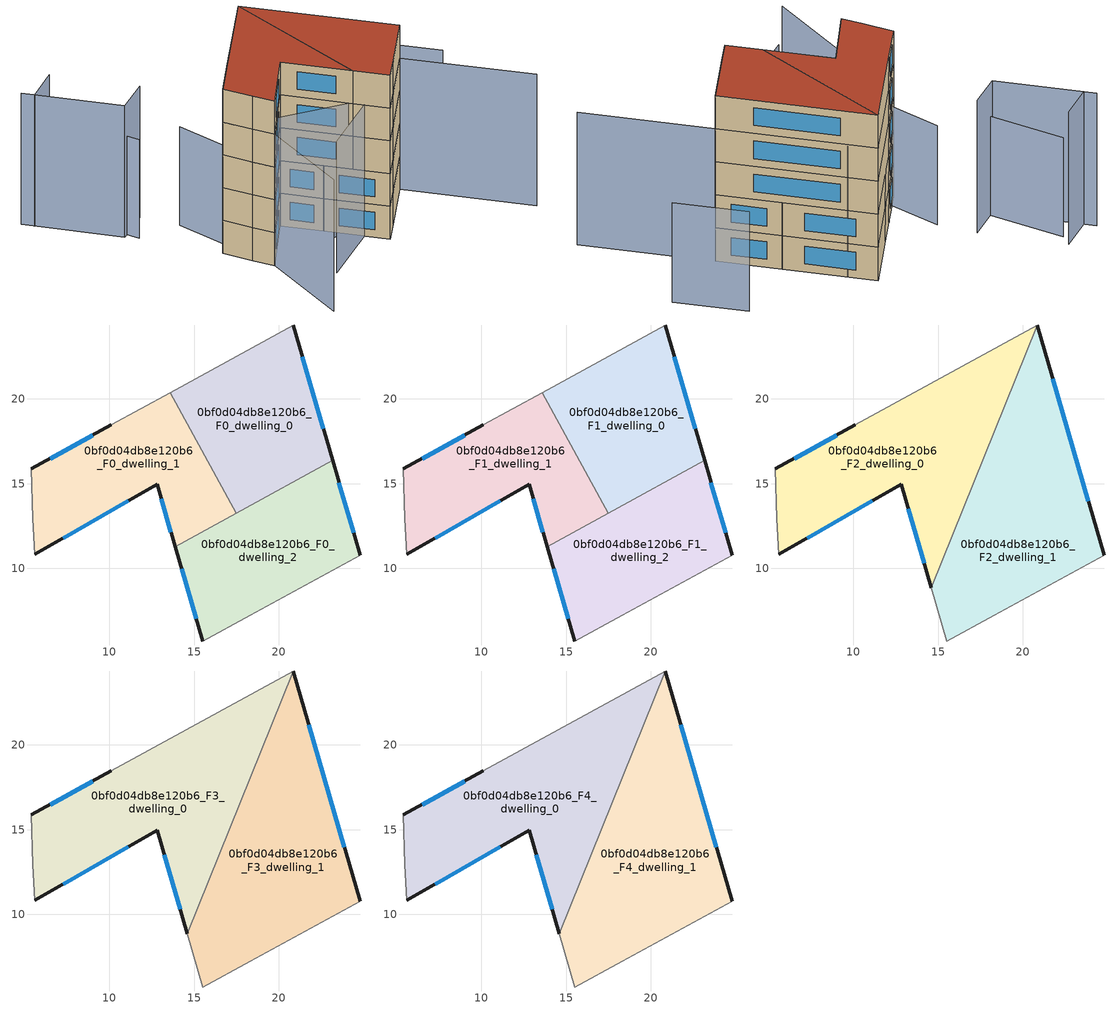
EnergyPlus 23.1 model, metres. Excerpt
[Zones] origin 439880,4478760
0bf0d04db8e120b6_F0_dwelling_0
 floor ground (EU_floor_Construction): 20.85,24.37 23.18,16.37 17.48,13.25 13.58,20.37 z0
 wall outside (EU_wall_Construction): 23.18,16.37 20.85,24.37 z0:3
 wall to 0bf0d04db8e120b6_F0_dwelling_1 (EU_wall_Construction): 13.58,20.37 17.48,13.25 z0:3
 wall adiabatic (EU_wall_Construction): 20.85,24.37 13.58,20.37 z0:3
 wall to 0bf0d04db8e120b6_F0_dwelling_2 (EU_wall_Construction): 17.48,13.25 23.18,16.37 z0:3
 window (EU_Window_Construction): 22.63,18.24 21.4,22.5 z0.7:2.3
0bf0d04db8e120b6_F0_dwelling_1
 floor ground (EU_floor_Construction): 13.58,20.37 17.48,13.25 13.89,11.28 12.82,14.95 5.59,10.82 5.48,12.94 5.4,15.87 10.11,18.47 z0
 wall outside (EU_wall_Construction): 10.11,18.47 5.4,15.87 / 5.59,10.82 12.82,14.95 13.89,11.28 z0:3
 wall adiabatic (EU_wall_Construction): 5.4,15.87 5.48,12.94 5.59,10.82 / 13.58,20.37 10.11,18.47 z0:3
 wall to 0bf0d04db8e120b6_F0_dwelling_2 (EU_wall_Construction): 13.89,11.28 17.48,13.25 z0:3
 window (EU_Window_Construction): 9.01,17.86 6.5,16.48 / 13.07,14.09 13.63,12.14 / 7.28,11.78 11.13,13.99 z0.7:2.3
0bf0d04db8e120b6_F0_dwelling_2
 floor ground (EU_floor_Construction): 23.18,16.37 24.8,10.78 18.33,7.24 15.51,5.71 13.89,11.28 z0
 wall outside (EU_wall_Construction): 24.8,10.78 23.18,16.37 / 13.89,11.28 15.51,5.71 z0:3
 wall adiabatic (EU_wall_Construction): 15.51,5.71 18.33,7.24 24.8,10.78 z0:3
 window (EU_Window_Construction): 24.42,12.09 23.56,15.06 / 14.26,9.98 15.13,7.01 z0.7:2.3
0bf0d04db8e120b6_F1_dwelling_0
 floor to 0bf0d04db8e120b6_F0_dwelling_0 (EU_floor_Construction): 20.85,24.37 23.18,16.37 17.48,13.25 13.58,20.37 z3
 wall outside (EU_wall_Construction): 23.18,16.37 20.85,24.37 z3:6
 wall to 0bf0d04db8e120b6_F1_dwelling_1 (EU_wall_Construction): 13.58,20.37 17.48,13.25 z3:6
 wall adiabatic (EU_wall_Construction): 20.85,24.37 13.58,20.37 z3:6
 wall to 0bf0d04db8e120b6_F1_dwelling_2 (EU_wall_Construction): 17.48,13.25 23.18,16.37 z3:6
 window (EU_Window_Construction): 22.63,18.24 21.4,22.5 z3.7:5.3
0bf0d04db8e120b6_F1_dwelling_1
 floor to 0bf0d04db8e120b6_F0_dwelling_1 (EU_floor_Construction): 13.58,20.37 17.48,13.25 13.89,11.28 12.82,14.95 5.59,10.82 5.48,12.94 5.4,15.87 10.11,18.47 z3
 wall outside (EU_wall_Construction): 10.11,18.47 5.4,15.87 / 5.59,10.82 12.82,14.95 13.89,11.28 z3:6
 wall adiabatic (EU_wall_Construction): 5.4,15.87 5.48,12.94 5.59,10.82 / 13.58,20.37 10.11,18.47 z3:6
 wall to 0bf0d04db8e120b6_F1_dwelling_2 (EU_wall_Construction): 13.89,11.28 17.48,13.25 z3:6
 window (EU_Window_Construction): 9.01,17.86 6.5,16.48 / 13.07,14.09 13.63,12.14 / 7.28,11.78 11.13,13.99 z3.7:5.3
0bf0d04db8e120b6_F1_dwelling_2
 floor to 0bf0d04db8e120b6_F0_dwelling_2 (EU_floor_Construction): 23.18,16.37 24.8,10.78 18.33,7.24 15.51,5.71 13.89,11.28 z3
 wall outside (EU_wall_Construction): 24.8,10.78 23.18,16.37 / 13.89,11.28 15.51,5.71 z3:6
 wall adiabatic (EU_wall_Construction): 15.51,5.71 18.33,7.24 24.8,10.78 z3:6
 window (EU_Window_Construction): 24.42,12.09 23.56,15.06 / 14.26,9.98 15.13,7.01 z3.7:5.3
0bf0d04db8e120b6_F2_dwelling_0
 floor to 0bf0d04db8e120b6_F1_dwelling_1 (EU_floor_Construction): 13.58,20.37 16.84,14.42 16.04,12.46 13.89,11.28 12.82,14.95 5.59,10.82 5.48,12.94 5.4,15.87 10.11,18.47 z6
 floor to 0bf0d04db8e120b6_F1_dwelling_0 (EU_floor_Construction): 20.85,24.37 16.84,14.42 13.58,20.37 z6
 floor to 0bf0d04db8e120b6_F1_dwelling_2 (EU_floor_Construction): 16.04,12.46 14.59,8.86 13.89,11.28 z6
 wall outside (EU_wall_Construction): 10.11,18.47 5.4,15.87 / 5.59,10.82 12.82,14.95 14.59,8.86 z6:9
 wall adiabatic (EU_wall_Construction): 20.85,24.37 10.11,18.47 / 5.4,15.87 5.48,12.94 5.59,10.82 z6:9
 wall to 0bf0d04db8e120b6_F2_dwelling_1 (EU_wall_Construction): 14.59,8.86 20.85,24.37 z6:9
 window (EU_Window_Construction): 9.01,17.86 6.5,16.48 / 13.23,13.53 14.17,10.29 / 7.28,11.78 11.13,13.99 z6.7:8.3
0bf0d04db8e120b6_F2_dwelling_1
 floor to 0bf0d04db8e120b6_F1_dwelling_2 (EU_floor_Construction): 23.18,16.37 24.8,10.78 18.33,7.24 15.51,5.71 14.59,8.86 16.04,12.46 z6
 floor to 0bf0d04db8e120b6_F1_dwelling_1 (EU_floor_Construction): 16.84,14.42 17.48,13.25 16.04,12.46 z6
 floor to 0bf0d04db8e120b6_F1_dwelling_0 (EU_floor_Construction): 20.85,24.37 23.18,16.37 17.48,13.25 16.84,14.42 z6
 wall outside (EU_wall_Construction): 24.8,10.78 20.85,24.37 z6:9
 wall adiabatic (EU_wall_Construction): 14.59,8.86 15.51,5.71 18.33,7.24 24.8,10.78 z6:9
 window (EU_Window_Construction): 23.87,13.96 21.78,21.19 z6.7:8.3
0bf0d04db8e120b6_F3_dwelling_0
 floor to 0bf0d04db8e120b6_F2_dwelling_0 (EU_floor_Construction): 20.85,24.37 14.59,8.86 12.82,14.95 5.59,10.82 5.48,12.94 5.4,15.87 10.11,18.47 z9
 wall outside (EU_wall_Construction): 10.11,18.47 5.4,15.87 / 5.59,10.82 12.82,14.95 14.59,8.86 z9:12
 wall adiabatic (EU_wall_Construction): 20.85,24.37 10.11,18.47 / 5.4,15.87 5.48,12.94 5.59,10.82 z9:12
 wall to 0bf0d04db8e120b6_F3_dwelling_1 (EU_wall_Construction): 14.59,8.86 20.85,24.37 z9:12
 window (EU_Window_Construction): 9.01,17.86 6.5,16.48 / 13.23,13.53 14.17,10.29 / 7.28,11.78 11.13,13.99 z9.7:11.3
0bf0d04db8e120b6_F3_dwelling_1
 floor to 0bf0d04db8e120b6_F2_dwelling_1 (EU_floor_Construction): 20.85,24.37 24.8,10.78 18.33,7.24 15.51,5.71 14.59,8.86 z9
 wall outside (EU_wall_Construction): 24.8,10.78 20.85,24.37 z9:12
 wall adiabatic (EU_wall_Construction): 14.59,8.86 15.51,5.71 18.33,7.24 24.8,10.78 z9:12
 window (EU_Window_Construction): 23.87,13.96 21.78,21.19 z9.7:11.3
0bf0d04db8e120b6_F4_dwelling_0
 floor to 0bf0d04db8e120b6_F3_dwelling_0 (EU_floor_Construction): 20.85,24.37 14.59,8.86 12.82,14.95 5.59,10.82 5.48,12.94 5.4,15.87 10.11,18.47 z12
 wall outside (EU_wall_Construction): 10.11,18.47 5.4,15.87 / 5.59,10.82 12.82,14.95 14.59,8.86 z12:15
 wall adiabatic (EU_wall_Construction): 20.85,24.37 10.11,18.47 / 5.4,15.87 5.48,12.94 5.59,10.82 z12:15
 wall to 0bf0d04db8e120b6_F4_dwelling_1 (EU_wall_Construction): 14.59,8.86 20.85,24.37 z12:15
 window (EU_Window_Construction): 9.01,17.86 6.5,16.48 / 13.23,13.53 14.17,10.29 / 7.28,11.78 11.13,13.99 z12.7:14.3
 roof outside (EU_roof_Construction): 14.59,8.86 20.85,24.37 10.11,18.47 5.4,15.87 5.48,12.94 5.59,10.82 12.82,14.95 z15
0bf0d04db8e120b6_F4_dwelling_1
 floor to 0bf0d04db8e120b6_F3_dwelling_1 (EU_floor_Construction): 20.85,24.37 24.8,10.78 18.33,7.24 15.51,5.71 14.59,8.86 z12
 wall outside (EU_wall_Construction): 24.8,10.78 20.85,24.37 z12:15
 wall adiabatic (EU_wall_Construction): 14.59,8.86 15.51,5.71 18.33,7.24 24.8,10.78 z12:15
 window (EU_Window_Construction): 23.87,13.96 21.78,21.19 z12.7:14.3
 roof outside (EU_roof_Construction): 24.8,10.78 20.85,24.37 14.59,8.86 15.51,5.71 18.33,7.24 z15
shading: 7.17,5.64 24.8,10.78 / 24.8,10.78 28.17,-0.74 / 0.21,1.45 7.09,13.42 / 7.09,13.42 16.75,7.87 / 7.93,25.82 3.8,24.64 / 3.8,24.64 1.32,33.39 / 21.6,21.84 10.08,18.46 / 5.84,33.55 1.64,32.27 z0:12; 8.4,22.16 5.59,10.82 / 34,12.44 32.07,18.82 / 4.83,32.32 4.28,23.53 z0:9
[Building]
EU S2 Campaign: North Axis=0; Terrain=City; Solar Distribution=FullExterior
[Site:Location]
Madrid: Latitude=40.5; Longitude=-3.5; Time Zone=1; Elevation=609
[SizingPeriod:WeatherFileDays]
AnnualSizingPeriod: Begin Month=1; Begin Day of Month=1; End Month=12; End Day of Month=31; Day of Week for Start Day=Monday; Use Weather File Daylight Saving Period=No; Use Weather File Rain and Snow Indicators=No
[MATERIAL]
EU_InternalMass_Material: Roughness=MediumRough; Thickness=0.1; Conductivity=1; Density=1800; Specific Heat=900; Thermal Absorptance=0.9; Solar Absorptance=0.7; Visible Absorptance=0.7
[MATERIAL:NOMASS] Roughness=MediumRough; Thermal Absorptance=0.9; Solar Absorptance=0.7; Visible Absorptance=0.7
Name | Thermal Resistance
EU_wall_NoMass | 0.419739
EU_roof_NoMass | 0.352165
EU_floor_NoMass | 0.608284
[WINDOWMATERIAL:SIMPLEGLAZINGSYSTEM]
EU_Window_SimpleGlazing: UFactor=4.8352; Solar Heat Gain Coefficient=0.85; Visible Transmittance=0.85
[CONSTRUCTION]
EU_wall_Construction: EU_wall_NoMass
EU_roof_Construction: EU_roof_NoMass
EU_floor_Construction: EU_floor_NoMass
EU_InternalMass_Construction: EU_InternalMass_Material
EU_Window_Construction: EU_Window_SimpleGlazing
[ZONE] Type=1; Multiplier=1; Ceiling Height=autocalculate; Floor Area=autocalculate; Part of Total Floor Area=Yes
Name | Volume
0bf0d04db8e120b6_F0_dwelling_0; 0bf0d04db8e120b6_F1_dwelling_0 | 180.392
0bf0d04db8e120b6_F2_dwelling_0; 0bf0d04db8e120b6_F3_dwelling_0; 0bf0d04db8e120b6_F4_dwelling_0 | 270.592
0bf0d04db8e120b6_F0_dwelling_1; 0bf0d04db8e120b6_F1_dwelling_1 | 180.399
0bf0d04db8e120b6_F2_dwelling_1; 0bf0d04db8e120b6_F3_dwelling_1; 0bf0d04db8e120b6_F4_dwelling_1 | 270.503
0bf0d04db8e120b6_F0_dwelling_2; 0bf0d04db8e120b6_F1_dwelling_2 | 180.4
[INTERNALMASS] Construction=EU_InternalMass_Construction
Name | Zone or ZoneList | Surface Area
0bf0d04db8e120b6_F0_dwelling_0_EU_InternalMass | 0bf0d04db8e120b6_F0_dwelling_0 | 60.132
0bf0d04db8e120b6_F0_dwelling_1_EU_InternalMass | 0bf0d04db8e120b6_F0_dwelling_1 | 60.1326
0bf0d04db8e120b6_F0_dwelling_2_EU_InternalMass | 0bf0d04db8e120b6_F0_dwelling_2 | 60.1331
0bf0d04db8e120b6_F1_dwelling_0_EU_InternalMass | 0bf0d04db8e120b6_F1_dwelling_0 | 60.132
0bf0d04db8e120b6_F1_dwelling_1_EU_InternalMass | 0bf0d04db8e120b6_F1_dwelling_1 | 60.1326
0bf0d04db8e120b6_F1_dwelling_2_EU_InternalMass | 0bf0d04db8e120b6_F1_dwelling_2 | 60.1331
0bf0d04db8e120b6_F2_dwelling_0_EU_InternalMass | 0bf0d04db8e120b6_F2_dwelling_0 | 90.1973
0bf0d04db8e120b6_F2_dwelling_1_EU_InternalMass | 0bf0d04db8e120b6_F2_dwelling_1 | 90.192
0bf0d04db8e120b6_F3_dwelling_0_EU_InternalMass | 0bf0d04db8e120b6_F3_dwelling_0 | 90.1973
0bf0d04db8e120b6_F3_dwelling_1_EU_InternalMass | 0bf0d04db8e120b6_F3_dwelling_1 | 90.192
0bf0d04db8e120b6_F4_dwelling_0_EU_InternalMass | 0bf0d04db8e120b6_F4_dwelling_0 | 90.1973
0bf0d04db8e120b6_F4_dwelling_1_EU_InternalMass | 0bf0d04db8e120b6_F4_dwelling_1 | 90.192
[OTHEREQUIPMENT] Fuel Type=Electricity; Design Level Calculation Method=Watts/Area; Power per Zone Floor Area=1; Fraction Latent=0; Fraction Radiant=0; Fraction Lost=0; Carbon Dioxide Generation Rate=0; EndUse Subcategory=EU_Step8_InternalGains
Name | Zone or ZoneList or Space or SpaceList | Schedule
EU_Step8_InternalGain_0bf0d04db8e120b6_F0_dwelling_0_f000 | 0bf0d04db8e120b6_F0_dwelling_0 | EU_Step8_GainSchedule_0bf0d04db8e120b6_F0_dwelling_0_f000
EU_Step8_InternalGain_0bf0d04db8e120b6_F0_dwelling_1_f000 | 0bf0d04db8e120b6_F0_dwelling_1 | EU_Step8_GainSchedule_0bf0d04db8e120b6_F0_dwelling_1_f000
EU_Step8_InternalGain_0bf0d04db8e120b6_F0_dwelling_2_f000 | 0bf0d04db8e120b6_F0_dwelling_2 | EU_Step8_GainSchedule_0bf0d04db8e120b6_F0_dwelling_2_f000
EU_Step8_InternalGain_0bf0d04db8e120b6_F1_dwelling_0_f000 | 0bf0d04db8e120b6_F1_dwelling_0 | EU_Step8_GainSchedule_0bf0d04db8e120b6_F1_dwelling_0_f000
EU_Step8_InternalGain_0bf0d04db8e120b6_F1_dwelling_1_f000 | 0bf0d04db8e120b6_F1_dwelling_1 | EU_Step8_GainSchedule_0bf0d04db8e120b6_F1_dwelling_1_f000
EU_Step8_InternalGain_0bf0d04db8e120b6_F1_dwelling_2_f000 | 0bf0d04db8e120b6_F1_dwelling_2 | EU_Step8_GainSchedule_0bf0d04db8e120b6_F1_dwelling_2_f000
EU_Step8_InternalGain_0bf0d04db8e120b6_F2_dwelling_0_f000 | 0bf0d04db8e120b6_F2_dwelling_0 | EU_Step8_GainSchedule_0bf0d04db8e120b6_F2_dwelling_0_f000
EU_Step8_InternalGain_0bf0d04db8e120b6_F2_dwelling_1_f000 | 0bf0d04db8e120b6_F2_dwelling_1 | EU_Step8_GainSchedule_0bf0d04db8e120b6_F2_dwelling_1_f000
EU_Step8_InternalGain_0bf0d04db8e120b6_F3_dwelling_0_f000 | 0bf0d04db8e120b6_F3_dwelling_0 | EU_Step8_GainSchedule_0bf0d04db8e120b6_F3_dwelling_0_f000
EU_Step8_InternalGain_0bf0d04db8e120b6_F3_dwelling_1_f000 | 0bf0d04db8e120b6_F3_dwelling_1 | EU_Step8_GainSchedule_0bf0d04db8e120b6_F3_dwelling_1_f000
EU_Step8_InternalGain_0bf0d04db8e120b6_F4_dwelling_0_f000 | 0bf0d04db8e120b6_F4_dwelling_0 | EU_Step8_GainSchedule_0bf0d04db8e120b6_F4_dwelling_0_f000
EU_Step8_InternalGain_0bf0d04db8e120b6_F4_dwelling_1_f000 | 0bf0d04db8e120b6_F4_dwelling_1 | EU_Step8_GainSchedule_0bf0d04db8e120b6_F4_dwelling_1_f000
[ZONEVENTILATION:DESIGNFLOWRATE] Schedule=EU_AlwaysOn; Design Flow Rate Calculation Method=AirChanges/Hour; Air Changes per Hour=0.703302; Ventilation Type=Natural; Fan Pressure Rise=0; Fan Total Efficiency=1; Constant Term Coefficient=1; Temperature Term Coefficient=0; Velocity Term Coefficient=0; Velocity Squared Term Coefficient=0; Minimum Indoor Temperature=-100; Maximum Indoor Temperature=100; Delta Temperature=-100; Minimum Outdoor Temperature=-100; Maximum Outdoor Temperature=100; Maximum Wind Speed=40
Name | Zone or ZoneList or Space or SpaceList
EU_ConstantAir_0bf0d04db8e120b6_F0_dwelling_0 | 0bf0d04db8e120b6_F0_dwelling_0
EU_ConstantAir_0bf0d04db8e120b6_F0_dwelling_1 | 0bf0d04db8e120b6_F0_dwelling_1
EU_ConstantAir_0bf0d04db8e120b6_F0_dwelling_2 | 0bf0d04db8e120b6_F0_dwelling_2
EU_ConstantAir_0bf0d04db8e120b6_F1_dwelling_0 | 0bf0d04db8e120b6_F1_dwelling_0
EU_ConstantAir_0bf0d04db8e120b6_F1_dwelling_1 | 0bf0d04db8e120b6_F1_dwelling_1
EU_ConstantAir_0bf0d04db8e120b6_F1_dwelling_2 | 0bf0d04db8e120b6_F1_dwelling_2
EU_ConstantAir_0bf0d04db8e120b6_F2_dwelling_0 | 0bf0d04db8e120b6_F2_dwelling_0
EU_ConstantAir_0bf0d04db8e120b6_F2_dwelling_1 | 0bf0d04db8e120b6_F2_dwelling_1
EU_ConstantAir_0bf0d04db8e120b6_F3_dwelling_0 | 0bf0d04db8e120b6_F3_dwelling_0
EU_ConstantAir_0bf0d04db8e120b6_F3_dwelling_1 | 0bf0d04db8e120b6_F3_dwelling_1
EU_ConstantAir_0bf0d04db8e120b6_F4_dwelling_0 | 0bf0d04db8e120b6_F4_dwelling_0
EU_ConstantAir_0bf0d04db8e120b6_F4_dwelling_1 | 0bf0d04db8e120b6_F4_dwelling_1
[HVACTEMPLATE:THERMOSTAT] Constant Heating Setpoint=20; Constant Cooling Setpoint=50
EU_HeatOnly_0bf0d04db8e120b6_F0_dwelling_0; EU_HeatOnly_0bf0d04db8e120b6_F0_dwelling_1; EU_HeatOnly_0bf0d04db8e120b6_F0_dwelling_2; EU_HeatOnly_0bf0d04db8e120b6_F1_dwelling_0; EU_HeatOnly_0bf0d04db8e120b6_F1_dwelling_1; EU_HeatOnly_0bf0d04db8e120b6_F1_dwelling_2; EU_HeatOnly_0bf0d04db8e120b6_F2_dwelling_0; EU_HeatOnly_0bf0d04db8e120b6_F2_dwelling_1; EU_HeatOnly_0bf0d04db8e120b6_F3_dwelling_0; EU_HeatOnly_0bf0d04db8e120b6_F3_dwelling_1; EU_HeatOnly_0bf0d04db8e120b6_F4_dwelling_0; EU_HeatOnly_0bf0d04db8e120b6_F4_dwelling_1
[HVACTEMPLATE:ZONE:IDEALLOADSAIRSYSTEM] System Availability Schedule=EU_AlwaysOn; Maximum Heating Supply Air Temperature=50; Minimum Cooling Supply Air Temperature=13; Maximum Heating Supply Air Humidity Ratio=0.0156; Minimum Cooling Supply Air Humidity Ratio=0.0077; Heating Limit=NoLimit; Cooling Limit=NoLimit; Heating Availability Schedule=EU_AlwaysOn; Cooling Availability Schedule=EU_CoolingOff; Dehumidification Control Type=ConstantSensibleHeatRatio; Cooling Sensible Heat Ratio=0.7; Dehumidification Setpoint=60; Humidification Control Type=None; Humidification Setpoint=30; Outdoor Air Method=None; Outdoor Air Flow Rate per Person=0.00944; Outdoor Air Flow Rate per Zone Floor Area=0; Outdoor Air Flow Rate per Zone=0; Demand Controlled Ventilation Type=None; Outdoor Air Economizer Type=NoEconomizer; Heat Recovery Type=None; Sensible Heat Recovery Effectiveness=0.7; Latent Heat Recovery Effectiveness=0.65
Name | Template Thermostat
0bf0d04db8e120b6_F0_dwelling_0 | EU_HeatOnly_0bf0d04db8e120b6_F0_dwelling_0
0bf0d04db8e120b6_F0_dwelling_1 | EU_HeatOnly_0bf0d04db8e120b6_F0_dwelling_1
0bf0d04db8e120b6_F0_dwelling_2 | EU_HeatOnly_0bf0d04db8e120b6_F0_dwelling_2
0bf0d04db8e120b6_F1_dwelling_0 | EU_HeatOnly_0bf0d04db8e120b6_F1_dwelling_0
0bf0d04db8e120b6_F1_dwelling_1 | EU_HeatOnly_0bf0d04db8e120b6_F1_dwelling_1
0bf0d04db8e120b6_F1_dwelling_2 | EU_HeatOnly_0bf0d04db8e120b6_F1_dwelling_2
0bf0d04db8e120b6_F2_dwelling_0 | EU_HeatOnly_0bf0d04db8e120b6_F2_dwelling_0
0bf0d04db8e120b6_F2_dwelling_1 | EU_HeatOnly_0bf0d04db8e120b6_F2_dwelling_1
0bf0d04db8e120b6_F3_dwelling_0 | EU_HeatOnly_0bf0d04db8e120b6_F3_dwelling_0
0bf0d04db8e120b6_F3_dwelling_1 | EU_HeatOnly_0bf0d04db8e120b6_F3_dwelling_1
0bf0d04db8e120b6_F4_dwelling_0 | EU_HeatOnly_0bf0d04db8e120b6_F4_dwelling_0
0bf0d04db8e120b6_F4_dwelling_1 | EU_HeatOnly_0bf0d04db8e120b6_F4_dwelling_1
[SIZING:ZONE] Zone Cooling Design Supply Air Temperature Input Method=SupplyAirTemperature; Zone Cooling Design Supply Air Temperature=13; Zone Heating Design Supply Air Temperature Input Method=SupplyAirTemperature; Zone Heating Design Supply Air Temperature=50; Zone Cooling Design Supply Air Humidity Ratio=0.008; Zone Heating Design Supply Air Humidity Ratio=0.008; Cooling Design Air Flow Method=DesignDay; Cooling Design Air Flow Rate=0; Cooling Minimum Air Flow per Zone Floor Area=0.000762; Cooling Minimum Air Flow=0; Cooling Minimum Air Flow Fraction=0.2; Heating Design Air Flow Method=DesignDay; Heating Design Air Flow Rate=0; Heating Maximum Air Flow per Zone Floor Area=0.002032; Heating Maximum Air Flow=0.141576; Heating Maximum Air Flow Fraction=0.3; Account for Dedicated Outdoor Air System=No; Dedicated Outdoor Air System Control Strategy=NeutralSupplyAir; Dedicated Outdoor Air Low Setpoint Temperature for Design=autosize; Dedicated Outdoor Air High Setpoint Temperature for Design=autosize; Zone Load Sizing Method=Sensible Load Only No Latent Load; Zone Latent Cooling Design Supply Air Humidity Ratio Input Method=HumidityRatioDifference; Zone Cooling Design Supply Air Humidity Ratio Difference=0.005; Zone Latent Heating Design Supply Air Humidity Ratio Input Method=HumidityRatioDifference; Zone Humidification Design Supply Air Humidity Ratio Difference=0.005
0bf0d04db8e120b6_F0_dwelling_0; 0bf0d04db8e120b6_F0_dwelling_1; 0bf0d04db8e120b6_F0_dwelling_2; 0bf0d04db8e120b6_F1_dwelling_0; 0bf0d04db8e120b6_F1_dwelling_1; 0bf0d04db8e120b6_F1_dwelling_2; 0bf0d04db8e120b6_F2_dwelling_0; 0bf0d04db8e120b6_F2_dwelling_1; 0bf0d04db8e120b6_F3_dwelling_0; 0bf0d04db8e120b6_F3_dwelling_1; 0bf0d04db8e120b6_F4_dwelling_0; 0bf0d04db8e120b6_F4_dwelling_1
[SCHEDULE:CONSTANT]
Name | Hourly Value
EU_AlwaysOn | 1
EU_CoolingOff | 0
[SCHEDULE:FILE] Column Number=1; Rows to Skip at Top=0; Number of Hours of Data=8760; Column Separator=Comma; Interpolate to Timestep=No; Minutes per Item=60; Adjust Schedule for Daylight Savings=Yes
Name | File
EU_Step8_GainSchedule_0bf0d04db8e120b6_F0_dwelling_0_f000 | ../../schedules/0bf0d04db8e120b6/0bf0d04db8e120b6_F0_dwelling_0_f000_gain.csv
EU_Step8_GainSchedule_0bf0d04db8e120b6_F0_dwelling_1_f000 | ../../schedules/0bf0d04db8e120b6/0bf0d04db8e120b6_F0_dwelling_1_f000_gain.csv
EU_Step8_GainSchedule_0bf0d04db8e120b6_F0_dwelling_2_f000 | ../../schedules/0bf0d04db8e120b6/0bf0d04db8e120b6_F0_dwelling_2_f000_gain.csv
EU_Step8_GainSchedule_0bf0d04db8e120b6_F1_dwelling_0_f000 | ../../schedules/0bf0d04db8e120b6/0bf0d04db8e120b6_F1_dwelling_0_f000_gain.csv
EU_Step8_GainSchedule_0bf0d04db8e120b6_F1_dwelling_1_f000 | ../../schedules/0bf0d04db8e120b6/0bf0d04db8e120b6_F1_dwelling_1_f000_gain.csv
EU_Step8_GainSchedule_0bf0d04db8e120b6_F1_dwelling_2_f000 | ../../schedules/0bf0d04db8e120b6/0bf0d04db8e120b6_F1_dwelling_2_f000_gain.csv
EU_Step8_GainSchedule_0bf0d04db8e120b6_F2_dwelling_0_f000 | ../../schedules/0bf0d04db8e120b6/0bf0d04db8e120b6_F2_dwelling_0_f000_gain.csv
EU_Step8_GainSchedule_0bf0d04db8e120b6_F2_dwelling_1_f000 | ../../schedules/0bf0d04db8e120b6/0bf0d04db8e120b6_F2_dwelling_1_f000_gain.csv
EU_Step8_GainSchedule_0bf0d04db8e120b6_F3_dwelling_0_f000 | ../../schedules/0bf0d04db8e120b6/0bf0d04db8e120b6_F3_dwelling_0_f000_gain.csv
EU_Step8_GainSchedule_0bf0d04db8e120b6_F3_dwelling_1_f000 | ../../schedules/0bf0d04db8e120b6/0bf0d04db8e120b6_F3_dwelling_1_f000_gain.csv
EU_Step8_GainSchedule_0bf0d04db8e120b6_F4_dwelling_0_f000 | ../../schedules/0bf0d04db8e120b6/0bf0d04db8e120b6_F4_dwelling_0_f000_gain.csv
EU_Step8_GainSchedule_0bf0d04db8e120b6_F4_dwelling_1_f000 | ../../schedules/0bf0d04db8e120b6/0bf0d04db8e120b6_F4_dwelling_1_f000_gain.csv
